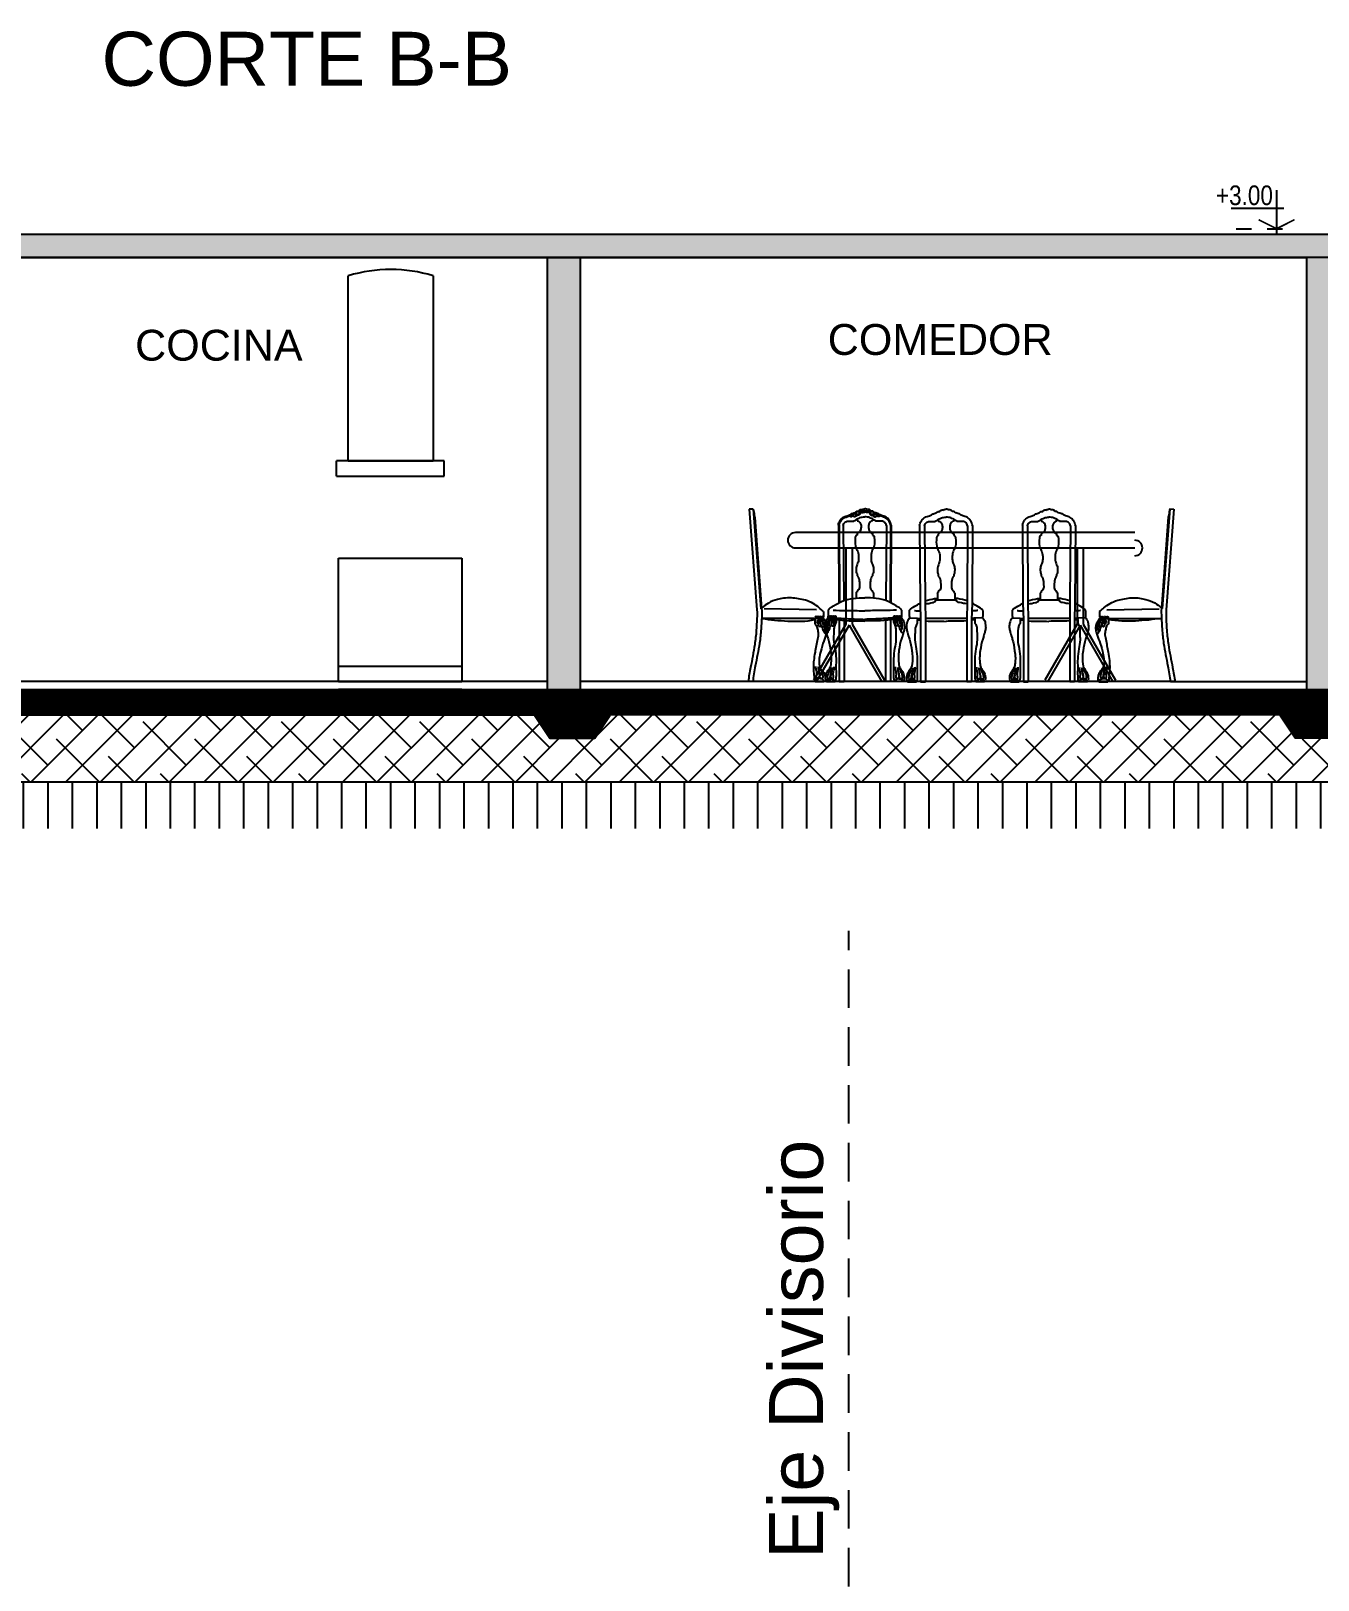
# Model space of a CAD drawing. Header units: millimetres. Extents: x 2439 to 2849, y 1282 to 1398.
# Drawn here: x 2516.13 to 2524.48, y 1334.56 to 1344.61 of the extents above; entities that cross this region are included whole.
import ezdxf

# ---------------------------------------------------------------- set-up
doc = ezdxf.new("R2010")
doc.units = ezdxf.units.MM
for name, pattern in [('01-02-Arquitectura-duplex-valle-cr$0$HIDDEN2', [4.7625, 3.175, -1.5875]), ('DASHED2', [0.375, 0.25, -0.125]), ('RAYITAS', [0.375, 0.25, -0.125])]:
    doc.linetypes.add(name, pattern=pattern)
for name, color, linetype in [('01-02-Arquitectura-duplex-valle-cr$0$10-M-A-100', 3, 'Continuous'), ('01-02-Arquitectura-duplex-valle-cr$0$10-NIVELES EN CORTE', 7, 'Continuous'), ('ejes', 8, 'DASHED2'), ('texto', 7, 'Continuous')]:
    doc.layers.add(name, color=color, linetype=linetype)
doc.styles.add('01-02-Arquitectura-duplex-valle-cr$0$NARROW', font='ARIALN.TTF')
doc.styles.get("Standard").update_dxf_attribs({"font": 'arial.ttf'})

# ---------------------------------------------------------------- blocks, each defined once
blk = doc.blocks.new('chipen-tras')
for p, q in [((-0.306, 1.014), (-0.303, 0.51)), ((-0.274, 1.012), (-0.271, 0.525)), ((-0.185, 1.052), (-0.185, 1.042)), ((-0.085, 1.052), (-0.085, 1.042)), ((0.005, 1.012), (0.002, 0.525)), ((0.037, 1.014), (0.034, 0.51)), ((-0.185, 0.959), (-0.185, 0.949)), ((-0.085, 0.959), (-0.085, 0.949)), ((-0.185, 0.697), (-0.185, 0.685)), ((-0.085, 0.697), (-0.085, 0.685)), ((-0.303, 0.51), (-0.3, 0.401)), ((-0.271, 0.525), (-0.269, 0.396)), ((-0.203, 0.532), (-0.066, 0.532)), ((-0.191, 0.571), (-0.191, 0.532)), ((-0.185, 0.588), (-0.185, 0.58)), ((-0.085, 0.588), (-0.085, 0.58)), ((-0.078, 0.571), (-0.078, 0.532)), ((0.002, 0.525), (0, 0.396)), ((0.034, 0.51), (0.031, 0.401)), ((-0.373, 0.463), (-0.373, 0.425)), ((-0.373, 0.425), (-0.371, 0.422)), ((-0.371, 0.422), (-0.371, 0.414)), ((-0.371, 0.414), (-0.323, 0.413)), ((-0.323, 0.413), (-0.321, 0.408)), ((-0.269, 0.413), (0, 0.413)), ((0.054, 0.413), (0.052, 0.408)), ((0.102, 0.414), (0.054, 0.413)), ((0.103, 0.425), (0.102, 0.422)), ((0.102, 0.422), (0.102, 0.414)), ((0.103, 0.463), (0.103, 0.425)), ((-0.3, 0.401), (-0.3, 0)), ((-0.269, 0.396), (-0.269, 0)), ((0, 0.396), (0, 0)), ((0.031, 0.401), (0.031, 0)), ((0.031, 0.401), (0.031, 0.401)), ((-0.384, 0), (-0.327, 0)), ((-0.3, 0), (-0.269, 0)), ((0.031, 0), (0, 0)), ((0.115, 0), (0.058, 0))]:
    blk.add_line(p, q)
for points, end_tangent in [([(-0.306, 1.014), (-0.303, 1.028), (-0.295, 1.043), (-0.284, 1.057), (-0.273, 1.065), (-0.257, 1.072), (-0.243, 1.076), (-0.233, 1.08), (-0.224, 1.086), (-0.217, 1.09), (-0.205, 1.093), (-0.192, 1.1), (-0.186, 1.104), (-0.18, 1.105), (-0.174, 1.104)], (0.999564, -0.029521)), ([(0.037, 1.014), (0.033, 1.028), (0.026, 1.043), (0.015, 1.057), (0.004, 1.065), (-0.012, 1.072), (-0.026, 1.076), (-0.036, 1.08), (-0.045, 1.086), (-0.052, 1.09), (-0.064, 1.093), (-0.078, 1.1), (-0.083, 1.104), (-0.089, 1.105), (-0.096, 1.104)], (-0.999564, -0.029521))]:
    blk.add_spline(points, degree=3, dxfattribs=dict(end_tangent=end_tangent))
for points, start_tangent, end_tangent in [([(-0.174, 1.104), (-0.17, 1.11), (-0.164, 1.114), (-0.156, 1.115), (-0.149, 1.113)], (0.559374, 0.828915), (0.894585, -0.446898)), ([(-0.096, 1.104), (-0.099, 1.11), (-0.105, 1.114), (-0.113, 1.115), (-0.12, 1.113)], (-0.559374, 0.828915), (-0.894585, -0.446898)), ([(-0.271, 0.506), (-0.222, 0.514), (-0.209, 0.518), (-0.203, 0.524), (-0.203, 0.532)], (0.999646, 0.026593), (-0.266147, 0.963932)), ([(0.002, 0.506), (-0.047, 0.514), (-0.06, 0.518), (-0.066, 0.524), (-0.066, 0.532)], (-0.999646, 0.026593), (0.266147, 0.963932)), ([(-0.371, 0.414), (-0.379, 0.405), (-0.387, 0.389), (-0.391, 0.369), (-0.391, 0.346), (-0.385, 0.32), (-0.38, 0.301), (-0.372, 0.277), (-0.357, 0.202), (-0.352, 0.155), (-0.354, 0.122), (-0.36, 0.093), (-0.379, 0.065), (-0.387, 0.049), (-0.391, 0.029), (-0.389, 0.012), (-0.384, 0)], (-0.777726, -0.628603), (0.287438, -0.957799)), ([(-0.321, 0.408), (-0.321, 0.395), (-0.322, 0.381), (-0.327, 0.371), (-0.334, 0.348), (-0.336, 0.318), (-0.337, 0.272), (-0.328, 0.214), (-0.321, 0.149), (-0.322, 0.095), (-0.321, 0.037), (-0.323, 0.015), (-0.327, 0)], (0.470156, -0.882583), (-0.284598, -0.958647)), ([(0.052, 0.408), (0.052, 0.395), (0.053, 0.381), (0.058, 0.371), (0.065, 0.348), (0.066, 0.318), (0.067, 0.272), (0.059, 0.214), (0.052, 0.149), (0.052, 0.095), (0.052, 0.037), (0.054, 0.015), (0.058, 0)], (-0.470156, -0.882583), (0.284598, -0.958647)), ([(0.102, 0.414), (0.11, 0.405), (0.118, 0.389), (0.121, 0.369), (0.122, 0.346), (0.116, 0.32), (0.111, 0.301), (0.103, 0.277), (0.087, 0.202), (0.083, 0.155), (0.085, 0.122), (0.091, 0.093), (0.11, 0.065), (0.117, 0.049), (0.121, 0.029), (0.12, 0.012), (0.115, 0)], (0.777726, -0.628603), (-0.287438, -0.957799)), ([(-0.384, 0), (-0.378, 0.01), (-0.369, 0.015), (-0.357, 0.016), (-0.345, 0.016), (-0.335, 0.011), (-0.327, 0)], (0.464329, 0.885663), (0.592867, -0.8053)), ([(-0.359, 0.086), (-0.37, 0.059), (-0.376, 0.04), (-0.378, 0.026), (-0.376, 0.021), (-0.373, 0.018), (-0.363, 0.02), (-0.359, 0.028), (-0.357, 0.042), (-0.353, 0.062), (-0.349, 0.091)], (-0.195262, -0.980751), (0.15217, 0.988354)), ([(-0.349, 0.091), (-0.354, 0.049), (-0.355, 0.025), (-0.349, 0.02), (-0.339, 0.022), (-0.337, 0.032), (-0.339, 0.044), (-0.337, 0.065), (-0.334, 0.095)], (0.215774, -0.976443), (-0.096397, 0.995343)), ([(0.115, 0), (0.109, 0.01), (0.099, 0.015), (0.088, 0.016), (0.075, 0.016), (0.066, 0.011), (0.058, 0)], (-0.464329, 0.885663), (-0.592867, -0.8053)), ([(0.08, 0.091), (0.085, 0.049), (0.086, 0.025), (0.08, 0.02), (0.07, 0.022), (0.068, 0.032), (0.07, 0.044), (0.068, 0.065), (0.065, 0.095)], (-0.215774, -0.976443), (0.096397, 0.995343)), ([(0.09, 0.086), (0.101, 0.059), (0.107, 0.04), (0.108, 0.026), (0.107, 0.021), (0.104, 0.018), (0.094, 0.02), (0.09, 0.028), (0.088, 0.042), (0.084, 0.062), (0.08, 0.091)], (0.195262, -0.980751), (-0.15217, 0.988354))]:
    blk.add_spline(points, degree=3, dxfattribs=dict(start_tangent=start_tangent, end_tangent=end_tangent))
for points, knots in [([(-0.149, 1.113), (-0.149, 1.116), (-0.143, 1.119), (-0.138, 1.12), (-0.135, 1.12)], [0, 0, 0, 0, 0.01306654, 0.02973647, 0.02973647, 0.02973647, 0.02973647]), ([(-0.12, 1.113), (-0.12, 1.116), (-0.126, 1.119), (-0.132, 1.12), (-0.135, 1.12)], [0, 0, 0, 0, 0.01306654, 0.02973647, 0.02973647, 0.02973647, 0.02973647]), ([(-0.274, 1.012), (-0.274, 1.016), (-0.271, 1.024), (-0.263, 1.032), (-0.254, 1.038), (-0.239, 1.04), (-0.224, 1.041), (-0.211, 1.038), (-0.202, 1.042), (-0.194, 1.048), (-0.18, 1.056), (-0.166, 1.063), (-0.15, 1.066), (-0.14, 1.067), (-0.135, 1.067)], [0, 0, 0, 0, 0.0237817, 0.0417324, 0.0622656, 0.0817254, 0.1220994, 0.1460465, 0.1512557, 0.1711988, 0.2040475, 0.2355833, 0.2594804, 0.2899665, 0.2899665, 0.2899665, 0.2899665]), ([(-0.185, 1.042), (-0.179, 1.041), (-0.168, 1.035), (-0.158, 1.016), (-0.158, 0.995), (-0.164, 0.975), (-0.175, 0.965), (-0.183, 0.961), (-0.185, 0.959)], [0, 0, 0, 0, 0.0322048, 0.0658763, 0.109971, 0.1451089, 0.1767051, 0.1895087, 0.1895087, 0.1895087, 0.1895087]), ([(0.005, 1.012), (0.004, 1.016), (0.001, 1.024), (-0.006, 1.032), (-0.015, 1.038), (-0.03, 1.04), (-0.045, 1.041), (-0.059, 1.038), (-0.067, 1.042), (-0.076, 1.048), (-0.089, 1.056), (-0.103, 1.063), (-0.119, 1.066), (-0.129, 1.067), (-0.135, 1.067)], [0, 0, 0, 0, 0.0237817, 0.0417324, 0.0622656, 0.0817254, 0.1220994, 0.1460465, 0.1512557, 0.1711988, 0.2040475, 0.2355833, 0.2594804, 0.2899665, 0.2899665, 0.2899665, 0.2899665]), ([(-0.085, 1.042), (-0.09, 1.041), (-0.102, 1.035), (-0.111, 1.016), (-0.112, 0.995), (-0.105, 0.975), (-0.094, 0.965), (-0.087, 0.961), (-0.085, 0.959)], [0, 0, 0, 0, 0.0322048, 0.0658763, 0.109971, 0.1451089, 0.1767051, 0.1895087, 0.1895087, 0.1895087, 0.1895087]), ([(-0.185, 0.949), (-0.186, 0.949), (-0.19, 0.946), (-0.196, 0.941), (-0.198, 0.917), (-0.199, 0.895), (-0.192, 0.865), (-0.177, 0.842), (-0.174, 0.806), (-0.176, 0.773), (-0.192, 0.746), (-0.19, 0.721), (-0.19, 0.704), (-0.186, 0.699), (-0.185, 0.697)], [0.0130258, 0.0130258, 0.0130258, 0.0130258, 0.0234043, 0.0380015, 0.0531709, 0.1495292, 0.1586495, 0.220215, 0.2946309, 0.349062, 0.4035237, 0.4567898, 0.4817144, 0.492473, 0.492473, 0.492473, 0.492473]), ([(-0.085, 0.949), (-0.083, 0.949), (-0.079, 0.946), (-0.074, 0.941), (-0.072, 0.917), (-0.07, 0.895), (-0.078, 0.865), (-0.093, 0.842), (-0.095, 0.806), (-0.093, 0.773), (-0.077, 0.746), (-0.079, 0.721), (-0.079, 0.704), (-0.083, 0.699), (-0.085, 0.697)], [0.0130258, 0.0130258, 0.0130258, 0.0130258, 0.0234043, 0.0380015, 0.0531709, 0.1495292, 0.1586495, 0.220215, 0.2946309, 0.349062, 0.4035237, 0.4567898, 0.4817144, 0.492473, 0.492473, 0.492473, 0.492473]), ([(-0.185, 0.685), (-0.18, 0.681), (-0.173, 0.67), (-0.17, 0.648), (-0.168, 0.623), (-0.169, 0.602), (-0.178, 0.592), (-0.182, 0.59), (-0.185, 0.588)], [0.008067, 0.008067, 0.008067, 0.008067, 0.0384543, 0.0757946, 0.1305416, 0.1751474, 0.1855448, 0.2002226, 0.2002226, 0.2002226, 0.2002226]), ([(-0.085, 0.685), (-0.089, 0.681), (-0.096, 0.67), (-0.099, 0.648), (-0.101, 0.623), (-0.1, 0.602), (-0.091, 0.592), (-0.087, 0.59), (-0.085, 0.588)], [0.008067, 0.008067, 0.008067, 0.008067, 0.0384543, 0.0757946, 0.1305416, 0.1751474, 0.1855448, 0.2002226, 0.2002226, 0.2002226, 0.2002226]), ([(-0.373, 0.463), (-0.365, 0.476), (-0.338, 0.489), (-0.314, 0.503), (-0.303, 0.51)], [0, 0, 0, 0, 0.0810431, 0.1514933, 0.1514933, 0.1514933, 0.1514933]), ([(-0.271, 0.525), (-0.251, 0.532), (-0.224, 0.538), (-0.197, 0.541), (-0.191, 0.541)], [0.216904, 0.216904, 0.216904, 0.216904, 0.332734, 0.3649828, 0.3649828, 0.3649828, 0.3649828]), ([(-0.185, 0.58), (-0.187, 0.579), (-0.189, 0.578), (-0.192, 0.574), (-0.191, 0.572), (-0.191, 0.571)], [0.00969496, 0.00969496, 0.00969496, 0.00969496, 0.02103177, 0.02576916, 0.03164352, 0.03164352, 0.03164352, 0.03164352]), ([(-0.085, 0.58), (-0.083, 0.579), (-0.08, 0.578), (-0.078, 0.574), (-0.078, 0.572), (-0.078, 0.571)], [0.00969496, 0.00969496, 0.00969496, 0.00969496, 0.02103177, 0.02576916, 0.03164352, 0.03164352, 0.03164352, 0.03164352]), ([(0.002, 0.525), (-0.018, 0.532), (-0.045, 0.538), (-0.072, 0.541), (-0.078, 0.541)], [0.216904, 0.216904, 0.216904, 0.216904, 0.332734, 0.3649828, 0.3649828, 0.3649828, 0.3649828]), ([(0.103, 0.463), (0.096, 0.476), (0.069, 0.489), (0.045, 0.503), (0.034, 0.51)], [0, 0, 0, 0, 0.0810431, 0.1514933, 0.1514933, 0.1514933, 0.1514933]), ([(-0.269, 0.396), (-0.244, 0.393), (-0.199, 0.394), (-0.154, 0.393), (-0.135, 0.392)], [0.096959, 0.096959, 0.096959, 0.096959, 0.2367505, 0.3416426, 0.3416426, 0.3416426, 0.3416426]), ([(0, 0.396), (-0.025, 0.393), (-0.071, 0.394), (-0.115, 0.393), (-0.135, 0.392)], [0.096959, 0.096959, 0.096959, 0.096959, 0.2367505, 0.3416426, 0.3416426, 0.3416426, 0.3416426])]:
    blk.add_open_spline(points, degree=3, knots=knots)
for points in [[(-0.34, 0.463), (-0.34, 0.461), (-0.323, 0.461), (-0.302, 0.461)], [(-0.323, 0.413), (-0.316, 0.412), (-0.308, 0.411), (-0.301, 0.411)], [(-0.32, 0.403), (-0.312, 0.402), (-0.305, 0.401), (-0.3, 0.401)], [(0.054, 0.413), (0.047, 0.412), (0.039, 0.411), (0.031, 0.411)], [(0.051, 0.403), (0.043, 0.402), (0.036, 0.401), (0.031, 0.401)], [(0.071, 0.463), (0.071, 0.461), (0.054, 0.461), (0.033, 0.461)]]:
    blk.add_open_spline(points, degree=3)
blk = doc.blocks.new('chipen-v')
for p, q in [((-0.168, 1.107), (-0.165, 1.098)), ((-0.163, 1.109), (-0.16, 1.099)), ((-0.156, 1.111), (-0.154, 1.1)), ((-0.149, 1.111), (-0.149, 1.1)), ((-0.143, 1.111), (-0.143, 1.1)), ((-0.137, 1.111), (-0.137, 1.111)), ((-0.137, 1.111), (-0.137, 1.1)), ((-0.132, 1.111), (-0.132, 1.1)), ((-0.132, 1.111), (-0.132, 1.111)), ((-0.126, 1.111), (-0.126, 1.1)), ((-0.12, 1.111), (-0.121, 1.1)), ((-0.113, 1.111), (-0.115, 1.1)), ((-0.106, 1.109), (-0.11, 1.099)), ((-0.101, 1.107), (-0.105, 1.098)), ((-0.306, 1.014), (-0.303, 0.51)), ((-0.303, 1.014), (-0.301, 0.511)), ((-0.301, 1.013), (-0.298, 0.513)), ((-0.274, 1.012), (-0.271, 0.525)), ((-0.185, 1.052), (-0.185, 1.042)), ((-0.085, 1.052), (-0.085, 1.042)), ((0.005, 1.012), (0.002, 0.525)), ((0.031, 1.013), (0.029, 0.513)), ((0.034, 1.014), (0.031, 0.511)), ((0.037, 1.014), (0.034, 0.51)), ((-0.185, 0.959), (-0.185, 0.949)), ((-0.085, 0.959), (-0.085, 0.949)), ((-0.185, 0.697), (-0.185, 0.685)), ((-0.085, 0.697), (-0.085, 0.685)), ((-0.191, 0.571), (-0.191, 0.541)), ((-0.185, 0.588), (-0.185, 0.58)), ((-0.085, 0.588), (-0.085, 0.58)), ((-0.078, 0.571), (-0.078, 0.541)), ((-0.373, 0.463), (-0.373, 0.425)), ((-0.373, 0.425), (-0.371, 0.422)), ((-0.371, 0.422), (-0.371, 0.414)), ((-0.371, 0.414), (-0.323, 0.413)), ((-0.323, 0.413), (-0.321, 0.408)), ((0.054, 0.413), (0.052, 0.408)), ((0.102, 0.414), (0.054, 0.413)), ((0.103, 0.425), (0.102, 0.422)), ((0.102, 0.422), (0.102, 0.414)), ((0.103, 0.463), (0.103, 0.425)), ((-0.3, 0.401), (-0.3, 0)), ((-0.269, 0.396), (-0.269, 0)), ((0, 0.396), (0, 0)), ((0.031, 0.401), (0.031, 0)), ((-0.384, 0), (-0.327, 0)), ((-0.3, 0), (-0.269, 0)), ((0.031, 0), (0, 0)), ((0.115, 0), (0.058, 0))]:
    blk.add_line(p, q)
for centre, radius in [((-0.181, 1.093), 0.0101), ((-0.181, 1.093), 0.0101), ((-0.088, 1.093), 0.0101), ((-0.088, 1.093), 0.0101), ((-0.368, 0.421), 0.00481), ((-0.359, 0.421), 0.00481), ((-0.348, 0.421), 0.00481), ((-0.338, 0.421), 0.00481), ((-0.327, 0.421), 0.00481), ((0.058, 0.421), 0.00481), ((0.069, 0.421), 0.00481), ((0.079, 0.421), 0.00481), ((0.089, 0.421), 0.00481), ((0.099, 0.421), 0.00481)]:
    blk.add_circle(centre, radius)
for points, end_tangent in [([(-0.306, 1.014), (-0.303, 1.028), (-0.295, 1.043), (-0.284, 1.057), (-0.273, 1.065), (-0.257, 1.072), (-0.243, 1.076), (-0.233, 1.08), (-0.224, 1.086), (-0.217, 1.09), (-0.205, 1.093), (-0.192, 1.1), (-0.186, 1.104), (-0.18, 1.105), (-0.174, 1.104)], (0.999564, -0.029521)), ([(0.037, 1.014), (0.033, 1.028), (0.026, 1.043), (0.015, 1.057), (0.004, 1.065), (-0.012, 1.072), (-0.026, 1.076), (-0.036, 1.08), (-0.045, 1.086), (-0.052, 1.09), (-0.064, 1.093), (-0.078, 1.1), (-0.083, 1.104), (-0.089, 1.105), (-0.096, 1.104)], (-0.999564, -0.029521))]:
    blk.add_spline(points, degree=3, dxfattribs=dict(end_tangent=end_tangent))
for points, start_tangent, end_tangent in [([(-0.174, 1.104), (-0.17, 1.11), (-0.164, 1.114), (-0.156, 1.115), (-0.149, 1.113)], (0.559374, 0.828915), (0.894585, -0.446898)), ([(-0.096, 1.104), (-0.099, 1.11), (-0.105, 1.114), (-0.113, 1.115), (-0.12, 1.113)], (-0.559374, 0.828915), (-0.894585, -0.446898)), ([(-0.232, 1.073), (-0.228, 1.07), (-0.223, 1.07), (-0.219, 1.07), (-0.215, 1.073), (-0.214, 1.076)], (0.661288, -0.750132), (0.219177, 0.975685)), ([(-0.214, 1.077), (-0.22, 1.074), (-0.228, 1.074), (-0.23, 1.075)], (-0.514021, -0.857777), (0, 1)), ([(-0.038, 1.073), (-0.042, 1.07), (-0.046, 1.07), (-0.051, 1.07), (-0.054, 1.073), (-0.056, 1.076)], (-0.661288, -0.750132), (-0.219177, 0.975685)), ([(-0.055, 1.077), (-0.049, 1.074), (-0.041, 1.074), (-0.039, 1.075)], (0.514021, -0.857777), (0, 1)), ([(-0.371, 0.414), (-0.379, 0.405), (-0.387, 0.389), (-0.391, 0.369), (-0.391, 0.346), (-0.385, 0.32), (-0.38, 0.301), (-0.372, 0.277), (-0.357, 0.202), (-0.352, 0.155), (-0.354, 0.122), (-0.36, 0.093), (-0.379, 0.065), (-0.387, 0.049), (-0.391, 0.029), (-0.389, 0.012), (-0.384, 0)], (-0.777726, -0.628603), (0.287438, -0.957799)), ([(-0.321, 0.408), (-0.321, 0.395), (-0.322, 0.381), (-0.327, 0.371), (-0.334, 0.348), (-0.336, 0.318), (-0.337, 0.272), (-0.328, 0.214), (-0.321, 0.149), (-0.322, 0.095), (-0.321, 0.037), (-0.323, 0.015), (-0.327, 0)], (0.470156, -0.882583), (-0.284598, -0.958647)), ([(-0.334, 0.413), (-0.334, 0.397), (-0.335, 0.389), (-0.332, 0.386), (-0.329, 0.389), (-0.329, 0.396), (-0.328, 0.403)], (-0.073132, -0.997322), (0.231067, 0.972938)), ([(-0.327, 0.404), (-0.326, 0.395), (-0.322, 0.383)], (-0.232758, -0.972535), (0.505204, -0.863)), ([(0.052, 0.408), (0.052, 0.395), (0.053, 0.381), (0.058, 0.371), (0.065, 0.348), (0.066, 0.318), (0.067, 0.272), (0.059, 0.214), (0.052, 0.149), (0.052, 0.095), (0.052, 0.037), (0.054, 0.015), (0.058, 0)], (-0.470156, -0.882583), (0.284598, -0.958647)), ([(0.058, 0.404), (0.057, 0.395), (0.052, 0.383)], (0.232758, -0.972535), (-0.505204, -0.863)), ([(0.065, 0.413), (0.065, 0.397), (0.065, 0.389), (0.063, 0.386), (0.06, 0.389), (0.059, 0.396), (0.058, 0.403)], (0.073132, -0.997322), (-0.231067, 0.972938)), ([(0.102, 0.414), (0.11, 0.405), (0.118, 0.389), (0.121, 0.369), (0.122, 0.346), (0.116, 0.32), (0.111, 0.301), (0.103, 0.277), (0.087, 0.202), (0.083, 0.155), (0.085, 0.122), (0.091, 0.093), (0.11, 0.065), (0.117, 0.049), (0.121, 0.029), (0.12, 0.012), (0.115, 0)], (0.777726, -0.628603), (-0.287438, -0.957799)), ([(-0.352, 0.367), (-0.346, 0.362), (-0.341, 0.36), (-0.337, 0.363), (-0.333, 0.369), (-0.333, 0.378), (-0.334, 0.383)], (1, 0), (0.076762, 0.997049)), ([(0.082, 0.367), (0.077, 0.362), (0.072, 0.36), (0.068, 0.363), (0.064, 0.369), (0.064, 0.378), (0.064, 0.383)], (-1, 0), (-0.076762, 0.997049)), ([(-0.384, 0), (-0.378, 0.01), (-0.369, 0.015), (-0.357, 0.016), (-0.345, 0.016), (-0.335, 0.011), (-0.327, 0)], (0.464329, 0.885663), (0.592867, -0.8053)), ([(-0.359, 0.086), (-0.37, 0.059), (-0.376, 0.04), (-0.378, 0.026), (-0.376, 0.021), (-0.373, 0.018), (-0.363, 0.02), (-0.359, 0.028), (-0.357, 0.042), (-0.353, 0.062), (-0.349, 0.091)], (-0.195262, -0.980751), (0.15217, 0.988354)), ([(-0.349, 0.091), (-0.354, 0.049), (-0.355, 0.025), (-0.349, 0.02), (-0.339, 0.022), (-0.337, 0.032), (-0.339, 0.044), (-0.337, 0.065), (-0.334, 0.095)], (0.215774, -0.976443), (-0.096397, 0.995343)), ([(0.115, 0), (0.109, 0.01), (0.099, 0.015), (0.088, 0.016), (0.075, 0.016), (0.066, 0.011), (0.058, 0)], (-0.464329, 0.885663), (-0.592867, -0.8053)), ([(0.08, 0.091), (0.085, 0.049), (0.086, 0.025), (0.08, 0.02), (0.07, 0.022), (0.068, 0.032), (0.07, 0.044), (0.068, 0.065), (0.065, 0.095)], (-0.215774, -0.976443), (0.096397, 0.995343)), ([(0.09, 0.086), (0.101, 0.059), (0.107, 0.04), (0.108, 0.026), (0.107, 0.021), (0.104, 0.018), (0.094, 0.02), (0.09, 0.028), (0.088, 0.042), (0.084, 0.062), (0.08, 0.091)], (0.195262, -0.980751), (-0.15217, 0.988354))]:
    blk.add_spline(points, degree=3, dxfattribs=dict(start_tangent=start_tangent, end_tangent=end_tangent))
for points, knots in [([(-0.149, 1.113), (-0.149, 1.116), (-0.143, 1.119), (-0.138, 1.12), (-0.135, 1.12)], [0, 0, 0, 0, 0.01306654, 0.02973647, 0.02973647, 0.02973647, 0.02973647]), ([(-0.12, 1.113), (-0.12, 1.116), (-0.126, 1.119), (-0.132, 1.12), (-0.135, 1.12)], [0, 0, 0, 0, 0.01306654, 0.02973647, 0.02973647, 0.02973647, 0.02973647]), ([(-0.303, 1.014), (-0.3, 1.029), (-0.293, 1.042), (-0.273, 1.064), (-0.259, 1.069), (-0.237, 1.075), (-0.229, 1.079), (-0.218, 1.087), (-0.213, 1.088), (-0.208, 1.09)], [0, 0, 0, 0, 0.0840087, 0.0840087, 0.1680175, 0.1680175, 0.2096793, 0.2096793, 0.2415559, 0.2415559, 0.2415559, 0.2415559]), ([(-0.301, 1.013), (-0.298, 1.025), (-0.294, 1.034), (-0.281, 1.052), (-0.274, 1.059), (-0.254, 1.068), (-0.242, 1.069), (-0.223, 1.079), (-0.219, 1.084), (-0.212, 1.086), (-0.21, 1.086), (-0.209, 1.087)], [0, 0, 0, 0, 0.0637335, 0.0637335, 0.1274671, 0.1274671, 0.1912006, 0.1912006, 0.2306399, 0.2306399, 0.237815, 0.237815, 0.237815, 0.237815]), ([(-0.274, 1.012), (-0.274, 1.016), (-0.271, 1.024), (-0.263, 1.032), (-0.254, 1.038), (-0.239, 1.04), (-0.224, 1.041), (-0.211, 1.038), (-0.202, 1.042), (-0.194, 1.048), (-0.18, 1.056), (-0.166, 1.063), (-0.15, 1.066), (-0.14, 1.067), (-0.135, 1.067)], [0, 0, 0, 0, 0.0237817, 0.0417324, 0.0622656, 0.0817254, 0.1220994, 0.1460465, 0.1512557, 0.1711988, 0.2040475, 0.2355833, 0.2594804, 0.2899665, 0.2899665, 0.2899665, 0.2899665]), ([(-0.168, 1.094), (-0.167, 1.091), (-0.166, 1.086), (-0.171, 1.08), (-0.178, 1.077), (-0.186, 1.076), (-0.189, 1.082), (-0.194, 1.082), (-0.191, 1.077), (-0.19, 1.07), (-0.199, 1.068), (-0.205, 1.068), (-0.211, 1.072), (-0.212, 1.082), (-0.208, 1.089), (-0.205, 1.093)], [0, 0, 0, 0, 0.0145018, 0.0272215, 0.0391691, 0.0556471, 0.0653677, 0.0702059, 0.0758435, 0.0888501, 0.1014275, 0.1144451, 0.1237479, 0.1376918, 0.1655199, 0.1655199, 0.1655199, 0.1655199]), ([(-0.207, 1.081), (-0.208, 1.083), (-0.206, 1.088), (-0.203, 1.092), (-0.202, 1.094)], [0, 0, 0, 0, 0.00989467, 0.02634269, 0.02634269, 0.02634269, 0.02634269]), ([(-0.205, 1.079), (-0.205, 1.081), (-0.205, 1.085), (-0.202, 1.09), (-0.2, 1.094), (-0.2, 1.095)], [0, 0, 0, 0, 0.00819948, 0.02056492, 0.03123193, 0.03123193, 0.03123193, 0.03123193]), ([(-0.202, 1.084), (-0.202, 1.086), (-0.2, 1.089), (-0.2, 1.092), (-0.199, 1.094), (-0.199, 1.096)], [0, 0, 0, 0, 0.01112972, 0.01866742, 0.02213654, 0.02213654, 0.02213654, 0.02213654]), ([(-0.185, 1.042), (-0.179, 1.041), (-0.168, 1.035), (-0.158, 1.016), (-0.158, 0.995), (-0.164, 0.975), (-0.175, 0.965), (-0.183, 0.961), (-0.185, 0.959)], [0, 0, 0, 0, 0.0322048, 0.0658763, 0.109971, 0.1451089, 0.1767051, 0.1895087, 0.1895087, 0.1895087, 0.1895087]), ([(-0.168, 1.094), (-0.164, 1.095), (-0.153, 1.096), (-0.142, 1.097), (-0.135, 1.097)], [0, 0, 0, 0, 0.02283622, 0.06166195, 0.06166195, 0.06166195, 0.06166195]), ([(-0.101, 1.094), (-0.105, 1.095), (-0.116, 1.096), (-0.128, 1.097), (-0.135, 1.097)], [0, 0, 0, 0, 0.02283622, 0.06166195, 0.06166195, 0.06166195, 0.06166195]), ([(0.005, 1.012), (0.004, 1.016), (0.001, 1.024), (-0.006, 1.032), (-0.015, 1.038), (-0.03, 1.04), (-0.045, 1.041), (-0.059, 1.038), (-0.067, 1.042), (-0.076, 1.048), (-0.089, 1.056), (-0.103, 1.063), (-0.119, 1.066), (-0.129, 1.067), (-0.135, 1.067)], [0, 0, 0, 0, 0.0237817, 0.0417324, 0.0622656, 0.0817254, 0.1220994, 0.1460465, 0.1512557, 0.1711988, 0.2040475, 0.2355833, 0.2594804, 0.2899665, 0.2899665, 0.2899665, 0.2899665]), ([(-0.085, 1.042), (-0.09, 1.041), (-0.102, 1.035), (-0.111, 1.016), (-0.112, 0.995), (-0.105, 0.975), (-0.094, 0.965), (-0.087, 0.961), (-0.085, 0.959)], [0, 0, 0, 0, 0.0322048, 0.0658763, 0.109971, 0.1451089, 0.1767051, 0.1895087, 0.1895087, 0.1895087, 0.1895087]), ([(-0.101, 1.094), (-0.102, 1.091), (-0.103, 1.086), (-0.098, 1.08), (-0.091, 1.077), (-0.083, 1.076), (-0.08, 1.082), (-0.075, 1.082), (-0.078, 1.077), (-0.079, 1.07), (-0.07, 1.068), (-0.064, 1.068), (-0.058, 1.072), (-0.057, 1.082), (-0.061, 1.089), (-0.064, 1.093)], [0, 0, 0, 0, 0.0145018, 0.0272215, 0.0391691, 0.0556471, 0.0653677, 0.0702059, 0.0758435, 0.0888501, 0.1014275, 0.1144451, 0.1237479, 0.1376918, 0.1655199, 0.1655199, 0.1655199, 0.1655199]), ([(-0.068, 1.084), (-0.068, 1.086), (-0.069, 1.089), (-0.07, 1.092), (-0.07, 1.094), (-0.071, 1.096)], [0, 0, 0, 0, 0.01112972, 0.01866742, 0.02213654, 0.02213654, 0.02213654, 0.02213654]), ([(-0.064, 1.079), (-0.064, 1.081), (-0.064, 1.085), (-0.067, 1.09), (-0.069, 1.094), (-0.07, 1.095)], [0, 0, 0, 0, 0.00819948, 0.02056492, 0.03123193, 0.03123193, 0.03123193, 0.03123193]), ([(-0.062, 1.081), (-0.062, 1.083), (-0.063, 1.088), (-0.066, 1.092), (-0.067, 1.094)], [0, 0, 0, 0, 0.00989467, 0.02634269, 0.02634269, 0.02634269, 0.02634269]), ([(0.034, 1.014), (0.031, 1.029), (0.024, 1.042), (0.004, 1.064), (-0.01, 1.069), (-0.032, 1.075), (-0.04, 1.079), (-0.051, 1.087), (-0.056, 1.088), (-0.062, 1.09)], [0, 0, 0, 0, 0.0840087, 0.0840087, 0.1680175, 0.1680175, 0.2096793, 0.2096793, 0.2415559, 0.2415559, 0.2415559, 0.2415559]), ([(0.031, 1.013), (0.029, 1.025), (0.025, 1.034), (0.012, 1.052), (0.004, 1.059), (-0.015, 1.068), (-0.027, 1.069), (-0.046, 1.079), (-0.05, 1.084), (-0.058, 1.086), (-0.059, 1.086), (-0.06, 1.087)], [0, 0, 0, 0, 0.0637335, 0.0637335, 0.1274671, 0.1274671, 0.1912006, 0.1912006, 0.2306399, 0.2306399, 0.237815, 0.237815, 0.237815, 0.237815]), ([(-0.185, 0.949), (-0.186, 0.949), (-0.19, 0.946), (-0.196, 0.941), (-0.198, 0.917), (-0.199, 0.895), (-0.192, 0.865), (-0.177, 0.842), (-0.174, 0.806), (-0.176, 0.773), (-0.192, 0.746), (-0.19, 0.721), (-0.19, 0.704), (-0.186, 0.699), (-0.185, 0.697)], [0.0130258, 0.0130258, 0.0130258, 0.0130258, 0.0234043, 0.0380015, 0.0531709, 0.1495292, 0.1586495, 0.220215, 0.2946309, 0.349062, 0.4035237, 0.4567898, 0.4817144, 0.492473, 0.492473, 0.492473, 0.492473]), ([(-0.085, 0.949), (-0.083, 0.949), (-0.079, 0.946), (-0.074, 0.941), (-0.072, 0.917), (-0.07, 0.895), (-0.078, 0.865), (-0.093, 0.842), (-0.095, 0.806), (-0.093, 0.773), (-0.077, 0.746), (-0.079, 0.721), (-0.079, 0.704), (-0.083, 0.699), (-0.085, 0.697)], [0.0130258, 0.0130258, 0.0130258, 0.0130258, 0.0234043, 0.0380015, 0.0531709, 0.1495292, 0.1586495, 0.220215, 0.2946309, 0.349062, 0.4035237, 0.4567898, 0.4817144, 0.492473, 0.492473, 0.492473, 0.492473]), ([(-0.185, 0.685), (-0.18, 0.681), (-0.173, 0.67), (-0.17, 0.648), (-0.168, 0.623), (-0.169, 0.602), (-0.178, 0.592), (-0.182, 0.59), (-0.185, 0.588)], [0.008067, 0.008067, 0.008067, 0.008067, 0.0384543, 0.0757946, 0.1305416, 0.1751474, 0.1855448, 0.2002226, 0.2002226, 0.2002226, 0.2002226]), ([(-0.085, 0.685), (-0.089, 0.681), (-0.096, 0.67), (-0.099, 0.648), (-0.101, 0.623), (-0.1, 0.602), (-0.091, 0.592), (-0.087, 0.59), (-0.085, 0.588)], [0.008067, 0.008067, 0.008067, 0.008067, 0.0384543, 0.0757946, 0.1305416, 0.1751474, 0.1855448, 0.2002226, 0.2002226, 0.2002226, 0.2002226]), ([(-0.373, 0.463), (-0.365, 0.476), (-0.33, 0.493), (-0.28, 0.526), (-0.209, 0.541), (-0.159, 0.543), (-0.135, 0.543)], [0, 0, 0, 0, 0.0810431, 0.1964485, 0.332734, 0.4676992, 0.4676992, 0.4676992, 0.4676992]), ([(-0.185, 0.58), (-0.187, 0.579), (-0.189, 0.578), (-0.192, 0.574), (-0.191, 0.572), (-0.191, 0.571)], [0.00969496, 0.00969496, 0.00969496, 0.00969496, 0.02103177, 0.02576916, 0.03164352, 0.03164352, 0.03164352, 0.03164352]), ([(0.103, 0.463), (0.096, 0.476), (0.061, 0.493), (0.011, 0.526), (-0.06, 0.541), (-0.11, 0.543), (-0.135, 0.543)], [0, 0, 0, 0, 0.0810431, 0.1964485, 0.332734, 0.4676992, 0.4676992, 0.4676992, 0.4676992]), ([(-0.085, 0.58), (-0.083, 0.579), (-0.08, 0.578), (-0.078, 0.574), (-0.078, 0.572), (-0.078, 0.571)], [0.00969496, 0.00969496, 0.00969496, 0.00969496, 0.02103177, 0.02576916, 0.03164352, 0.03164352, 0.03164352, 0.03164352]), ([(-0.371, 0.329), (-0.372, 0.331), (-0.374, 0.336), (-0.377, 0.345), (-0.377, 0.358), (-0.377, 0.372), (-0.376, 0.389), (-0.371, 0.403), (-0.367, 0.411), (-0.366, 0.414)], [0, 0, 0, 0, 0.0125965, 0.0325199, 0.0507455, 0.0799623, 0.1099138, 0.1418185, 0.159534, 0.159534, 0.159534, 0.159534]), ([(-0.371, 0.329), (-0.367, 0.329), (-0.363, 0.337), (-0.36, 0.348), (-0.366, 0.36), (-0.364, 0.378), (-0.363, 0.396), (-0.359, 0.408), (-0.358, 0.412), (-0.357, 0.414)], [0, 0, 0, 0, 0.0227368, 0.0385235, 0.0596531, 0.0927293, 0.136627, 0.1538948, 0.1619224, 0.1619224, 0.1619224, 0.1619224]), ([(-0.362, 0.351), (-0.361, 0.352), (-0.357, 0.355), (-0.353, 0.361), (-0.349, 0.369), (-0.349, 0.381), (-0.349, 0.395), (-0.347, 0.406), (-0.347, 0.412), (-0.347, 0.413)], [0.0075452, 0.0075452, 0.0075452, 0.0075452, 0.0164542, 0.0335834, 0.0474109, 0.0651893, 0.0971816, 0.1209882, 0.127924, 0.127924, 0.127924, 0.127924]), ([(-0.34, 0.463), (-0.34, 0.461), (-0.273, 0.462), (-0.194, 0.459), (-0.147, 0.459), (-0.135, 0.459)], [0, 0, 0, 0, 0.179021, 0.3647125, 0.4329921, 0.4329921, 0.4329921, 0.4329921]), ([(-0.34, 0.378), (-0.34, 0.386), (-0.337, 0.395), (-0.337, 0.404), (-0.335, 0.411), (-0.335, 0.413)], [0, 0, 0, 0, 0.02314091, 0.04372404, 0.05827457, 0.05827457, 0.05827457, 0.05827457]), ([(-0.323, 0.413), (-0.307, 0.411), (-0.261, 0.408), (-0.198, 0.405), (-0.151, 0.403), (-0.135, 0.403)], [0, 0, 0, 0, 0.0886301, 0.2555721, 0.3438581, 0.3438581, 0.3438581, 0.3438581]), ([(-0.32, 0.403), (-0.297, 0.401), (-0.26, 0.393), (-0.202, 0.394), (-0.154, 0.393), (-0.135, 0.392)], [0.0310954, 0.0310954, 0.0310954, 0.0310954, 0.0764708, 0.2367505, 0.3416426, 0.3416426, 0.3416426, 0.3416426]), ([(0.071, 0.463), (0.071, 0.461), (0.004, 0.462), (-0.076, 0.459), (-0.122, 0.459), (-0.135, 0.459)], [0, 0, 0, 0, 0.179021, 0.3647125, 0.4329921, 0.4329921, 0.4329921, 0.4329921]), ([(0.054, 0.413), (0.038, 0.411), (-0.009, 0.408), (-0.072, 0.405), (-0.118, 0.403), (-0.135, 0.403)], [0, 0, 0, 0, 0.0886301, 0.2555721, 0.3438581, 0.3438581, 0.3438581, 0.3438581]), ([(0.051, 0.403), (0.028, 0.401), (-0.009, 0.393), (-0.067, 0.394), (-0.115, 0.393), (-0.135, 0.392)], [0.0310954, 0.0310954, 0.0310954, 0.0310954, 0.0764708, 0.2367505, 0.3416426, 0.3416426, 0.3416426, 0.3416426]), ([(0.071, 0.378), (0.071, 0.386), (0.068, 0.395), (0.067, 0.404), (0.066, 0.411), (0.066, 0.413)], [0, 0, 0, 0, 0.02314091, 0.04372404, 0.05827457, 0.05827457, 0.05827457, 0.05827457]), ([(0.093, 0.351), (0.091, 0.352), (0.088, 0.355), (0.084, 0.361), (0.08, 0.369), (0.079, 0.381), (0.08, 0.395), (0.078, 0.406), (0.078, 0.412), (0.078, 0.413)], [0.0075452, 0.0075452, 0.0075452, 0.0075452, 0.0164542, 0.0335834, 0.0474109, 0.0651893, 0.0971816, 0.1209882, 0.127924, 0.127924, 0.127924, 0.127924]), ([(0.102, 0.329), (0.098, 0.329), (0.094, 0.337), (0.091, 0.348), (0.097, 0.36), (0.095, 0.378), (0.094, 0.396), (0.09, 0.408), (0.088, 0.412), (0.088, 0.414)], [0, 0, 0, 0, 0.0227368, 0.0385235, 0.0596531, 0.0927293, 0.136627, 0.1538948, 0.1619224, 0.1619224, 0.1619224, 0.1619224]), ([(0.102, 0.329), (0.103, 0.331), (0.105, 0.336), (0.108, 0.345), (0.108, 0.358), (0.108, 0.372), (0.107, 0.389), (0.102, 0.403), (0.098, 0.411), (0.096, 0.414)], [0, 0, 0, 0, 0.0125965, 0.0325199, 0.0507455, 0.0799623, 0.1099138, 0.1418185, 0.159534, 0.159534, 0.159534, 0.159534]), ([(-0.383, 0.313), (-0.381, 0.313), (-0.377, 0.315), (-0.372, 0.32), (-0.372, 0.326), (-0.371, 0.329)], [0.01508613, 0.01508613, 0.01508613, 0.01508613, 0.02555831, 0.03843307, 0.05421918, 0.05421918, 0.05421918, 0.05421918]), ([(-0.334, 0.383), (-0.332, 0.382), (-0.327, 0.383), (-0.323, 0.383), (-0.322, 0.383)], [0, 0, 0, 0, 0.01379369, 0.02181315, 0.02181315, 0.02181315, 0.02181315]), ([(0.064, 0.383), (0.062, 0.382), (0.058, 0.383), (0.054, 0.383), (0.052, 0.383)], [0, 0, 0, 0, 0.01379369, 0.02181315, 0.02181315, 0.02181315, 0.02181315]), ([(0.114, 0.313), (0.112, 0.313), (0.108, 0.315), (0.102, 0.32), (0.102, 0.326), (0.102, 0.329)], [0.01508613, 0.01508613, 0.01508613, 0.01508613, 0.02555831, 0.03843307, 0.05421918, 0.05421918, 0.05421918, 0.05421918])]:
    blk.add_open_spline(points, degree=3, knots=knots)
blk = doc.blocks.new('chipen-lat')
for p, q in [((-0.034, 1.119), (-0.083, 0.473)), ((-0.008, 1.117), (-0.057, 0.465)), ((-0.034, 1.119), (-0.008, 1.117)), ((-0.044, 1.065), (-0.088, 0.474)), ((-0.04, 1.082), (-0.086, 0.473)), ((-0.489, 0.454), (-0.489, 0.417)), ((-0.489, 0.417), (-0.48, 0.41)), ((-0.482, 0.41), (-0.434, 0.409)), ((-0.443, 0.465), (-0.104, 0.472)), ((-0.434, 0.409), (-0.09, 0.409)), ((-0.434, 0.409), (-0.432, 0.404)), ((-0.432, 0.405), (-0.432, 0.383)), ((-0.03, 0), (0, 0)), ((-0.491, -0.002), (-0.436, -0.001))]:
    blk.add_line(p, q)
for centre in [(-0.479, 0.417), (-0.469, 0.417), (-0.458, 0.417), (-0.448, 0.417), (-0.438, 0.417)]:
    blk.add_circle(centre, 0.00481)
for points, knots in [([(-0.034, 1.119), (-0.037, 1.107), (-0.038, 1.088), (-0.042, 1.071), (-0.044, 1.065)], [0, 0, 0, 0, 0.06999958, 0.09968199, 0.09968199, 0.09968199, 0.09968199]), ([(-0.489, 0.454), (-0.48, 0.462), (-0.446, 0.493), (-0.393, 0.527), (-0.265, 0.549), (-0.187, 0.534), (-0.14, 0.517), (-0.102, 0.49), (-0.088, 0.476)], [0.0367941, 0.0367941, 0.0367941, 0.0367941, 0.1050033, 0.2831692, 0.4059399, 0.5724884, 0.7236392, 0.8311819, 0.8311819, 0.8311819, 0.8311819]), ([(-0.494, 0.326), (-0.495, 0.328), (-0.498, 0.333), (-0.5, 0.342), (-0.5, 0.355), (-0.501, 0.369), (-0.499, 0.385), (-0.495, 0.399), (-0.49, 0.407), (-0.485, 0.413)], [0, 0, 0, 0, 0.0125965, 0.0325199, 0.0507455, 0.0799623, 0.1099138, 0.1418185, 0.159534, 0.159534, 0.159534, 0.159534]), ([(-0.494, 0.326), (-0.49, 0.326), (-0.486, 0.334), (-0.483, 0.345), (-0.49, 0.357), (-0.487, 0.375), (-0.486, 0.392), (-0.482, 0.405), (-0.481, 0.409), (-0.48, 0.41)], [0, 0, 0, 0, 0.0227368, 0.0385235, 0.0596531, 0.0927293, 0.136627, 0.1538948, 0.1619224, 0.1619224, 0.1619224, 0.1619224]), ([(-0.485, 0.348), (-0.484, 0.349), (-0.48, 0.351), (-0.477, 0.358), (-0.473, 0.366), (-0.472, 0.378), (-0.472, 0.392), (-0.47, 0.402), (-0.47, 0.409), (-0.47, 0.41)], [0.0075452, 0.0075452, 0.0075452, 0.0075452, 0.0164542, 0.0335834, 0.0474109, 0.0651893, 0.0971816, 0.1209882, 0.127924, 0.127924, 0.127924, 0.127924]), ([(-0.464, 0.375), (-0.463, 0.383), (-0.461, 0.392), (-0.46, 0.401), (-0.458, 0.407), (-0.458, 0.41)], [0, 0, 0, 0, 0.02314091, 0.04372404, 0.05827457, 0.05827457, 0.05827457, 0.05827457]), ([(-0.09, 0.409), (-0.143, 0.402), (-0.258, 0.389), (-0.375, 0.39), (-0.432, 0.402)], [0, 0, 0, 0, 0.3112352, 0.6287406, 0.6287406, 0.6287406, 0.6287406]), ([(-0.088, 0.474), (-0.09, 0.455), (-0.088, 0.41), (-0.085, 0.336), (-0.073, 0.229), (-0.049, 0.117), (-0.035, 0.034), (-0.03, 0)], [0, 0, 0, 0, 0.0998965, 0.243962, 0.4090414, 0.6832909, 0.8694784, 0.8694784, 0.8694784, 0.8694784]), ([(-0.057, 0.465), (-0.059, 0.447), (-0.057, 0.402), (-0.054, 0.327), (-0.042, 0.22), (-0.019, 0.111), (-0.005, 0.031), (0, 0)], [0, 0, 0, 0, 0.0998965, 0.243962, 0.4090414, 0.6832909, 0.8535383, 0.8535383, 0.8535383, 0.8535383]), ([(-0.506, 0.31), (-0.504, 0.31), (-0.5, 0.312), (-0.495, 0.317), (-0.495, 0.323), (-0.494, 0.326)], [0.01508613, 0.01508613, 0.01508613, 0.01508613, 0.02555831, 0.03843307, 0.05421918, 0.05421918, 0.05421918, 0.05421918]), ([(-0.457, 0.38), (-0.455, 0.378), (-0.45, 0.38), (-0.446, 0.38), (-0.445, 0.38)], [0, 0, 0, 0, 0.01379369, 0.02181315, 0.02181315, 0.02181315, 0.02181315])]:
    blk.add_open_spline(points, degree=3, knots=knots)
for points, start_tangent, end_tangent in [([(-0.485, 0.413), (-0.5, 0.394), (-0.512, 0.37), (-0.515, 0.345), (-0.509, 0.315), (-0.491, 0.263), (-0.471, 0.197), (-0.462, 0.15), (-0.461, 0.114), (-0.476, 0.077), (-0.488, 0.063), (-0.497, 0.045), (-0.501, 0.022), (-0.497, 0.002), (-0.491, -0.002)], (-0.729646, -0.683825), (0.537961, -0.84297)), ([(-0.457, 0.41), (-0.458, 0.394), (-0.458, 0.386), (-0.455, 0.382), (-0.452, 0.386), (-0.452, 0.393), (-0.451, 0.4)], (-0.073132, -0.997322), (0.231067, 0.972938)), ([(-0.475, 0.364), (-0.469, 0.359), (-0.464, 0.357), (-0.46, 0.359), (-0.457, 0.366), (-0.456, 0.374), (-0.457, 0.38)], (1, 0), (0.076762, 0.997049)), ([(-0.432, 0.383), (-0.434, 0.373), (-0.441, 0.365), (-0.45, 0.34), (-0.455, 0.312), (-0.45, 0.276), (-0.434, 0.19), (-0.426, 0.137), (-0.424, 0.101), (-0.426, 0.053), (-0.43, 0.018), (-0.436, -0.001)], (-0.004151, -0.999991), (-0.840441, -0.541903)), ([(-0.45, 0.401), (-0.449, 0.391), (-0.445, 0.38)], (-0.232758, -0.972535), (0.505204, -0.863)), ([(-0.491, 0.003), (-0.485, 0.014), (-0.475, 0.018), (-0.464, 0.02), (-0.451, 0.019), (-0.442, 0.014), (-0.434, 0.003)], (0.464329, 0.885663), (0.592867, -0.8053)), ([(-0.466, 0.09), (-0.477, 0.063), (-0.483, 0.043), (-0.484, 0.03), (-0.483, 0.024), (-0.48, 0.021), (-0.47, 0.023), (-0.466, 0.031), (-0.464, 0.046), (-0.46, 0.065), (-0.456, 0.095)], (-0.195262, -0.980751), (0.15217, 0.988354)), ([(-0.456, 0.095), (-0.461, 0.053), (-0.462, 0.028), (-0.456, 0.023), (-0.446, 0.025), (-0.444, 0.035), (-0.446, 0.047), (-0.444, 0.068), (-0.44, 0.098)], (0.215774, -0.976443), (-0.096397, 0.995343))]:
    blk.add_spline(points, degree=3, dxfattribs=dict(start_tangent=start_tangent, end_tangent=end_tangent))
blk = doc.blocks.new('01-02-Arquitectura-duplex-valle-cr$0$NIVEL-CORTE')
at = {"color": 8}
for p, q in [((0, 0.333), (0, -0.05)), ((-0.064, 0.176), (0.393, 0.176))]:
    blk.add_line(p, q, dxfattribs=at)
at = {"layer": '01-02-Arquitectura-duplex-valle-cr$0$10-M-A-100', "color": 8, "linetype": '01-02-Arquitectura-duplex-valle-cr$0$HIDDEN2', "ltscale": 0.03}
blk.add_line((0.349, 0), (-0.064, 0), dxfattribs=at)
at = {"layer": '01-02-Arquitectura-duplex-valle-cr$0$10-NIVELES EN CORTE', "const_width": 0.015}
for points in [[(0, 0), (-0.155, 0.078)], [(0, 0), (0.155, 0.078)]]:
    blk.add_lwpolyline(points, dxfattribs=at)
at = {"layer": '01-02-Arquitectura-duplex-valle-cr$0$10-NIVELES EN CORTE', "style": '01-02-Arquitectura-duplex-valle-cr$0$NARROW'}
blk.add_attdef('NIVEL', (0.055, 0.204), '', height=0.17, dxfattribs=at)

msp = doc.modelspace()

# ---------------------------------------------------------------- hatches: boundary and pattern name
h = msp.add_hatch(color=3)
h.dxf.hatch_style = 1
h.paths.add_polyline_path([(2510.47022, 1343.28708), (2510.47022, 1343.13708), (2515.71022, 1343.13708), (2530.12319, 1343.13708), (2530.12319, 1343.28708)])
h = msp.add_hatch(color=1)
h.dxf.hatch_style = 1
h.paths.add_polyline_path([(2519.47613, 1340.33708), (2519.69022, 1340.33708), (2519.69022, 1343.13708), (2519.47613, 1343.13708)])
h = msp.add_hatch(color=1)
h.dxf.hatch_style = 1
h.paths.add_polyline_path([(2524.55022, 1343.13708), (2524.40022, 1343.13708), (2524.40022, 1340.33708), (2524.55022, 1340.33708)])
at = {"true_color": 0xffffff}
h = msp.add_hatch(dxfattribs=at)
h.set_pattern_fill('ANSI38', scale=0.05)
h.set_pattern_definition([(45, (8.83706, -9.54857), (-0.1122532015, 0.1122532015), []), (135, (8.83706, -9.54857), (-0.3367596045, 0.1122532015), [0.396875, -0.238125])])
h.paths.add_polyline_path([(2510.47022, 1340.23708), (2509.97022, 1340.23708), (2509.97022, 1339.73708), (2510.47022, 1339.73708), (2512.21022, 1339.73708), (2530.73787, 1339.73708), (2530.73787, 1340.33708), (2530.12319, 1340.33708), (2530.12319, 1340.03708), (2529.82319, 1340.03708), (2529.68645, 1340.17381), (2526.48217, 1340.17381), (2524.71832, 1340.17381), (2524.61935, 1340.02381), (2524.32728, 1340.02381), (2524.22832, 1340.17381), (2519.88609, 1340.17381), (2519.78545, 1340.02126), (2519.49337, 1340.02126), (2519.39273, 1340.17381), (2514.50172, 1340.17381), (2512.64742, 1340.17379), (2510.90742, 1340.17379), (2510.77022, 1340.03708), (2510.47022, 1340.03708)])
h = msp.add_hatch(dxfattribs=at)
h.set_pattern_fill('JIS_WOOD', scale=0.01)
h.set_pattern_definition([(45, (8.8370635, -9.5485714), (-0.004999999992, 0.004999999992), [])])
h.paths.add_polyline_path([(2530.12319, 1340.03708), (2530.12319, 1340.33708), (2512.21022, 1340.33708), (2510.67022, 1340.33708), (2510.47022, 1340.33708), (2510.47022, 1340.03708), (2510.77022, 1340.03708), (2510.90742, 1340.17379), (2512.64742, 1340.17379), (2514.85101, 1340.17379), (2519.39273, 1340.17381), (2519.49337, 1340.02126), (2519.78545, 1340.02126), (2519.88609, 1340.17381), (2524.22832, 1340.17381), (2524.32728, 1340.02381), (2524.61935, 1340.02381), (2524.71832, 1340.17381), (2526.61631, 1340.17381), (2529.68645, 1340.17381), (2529.82319, 1340.03708)])
h = msp.add_hatch()
h.set_pattern_fill('ANSI31', color=256, scale=0.05, angle=45, style=0)
h.set_pattern_definition([(90, (1.6386, -9.54857), (-0.15875, 0), [])])
h.paths.add_polyline_path([(2512.21022, 1339.73708), (2510.47022, 1339.73708), (2509.97022, 1339.73708), (2509.97022, 1339.43708), (2511.61022, 1339.43708), (2530.73787, 1339.43708), (2530.73787, 1339.73708)])

# ---------------------------------------------------------------- linework, layer by layer
for p, q in [((2530.12319, 1343.28708), (2510.47022, 1343.28708)), ((2530.12319, 1343.13708), (2512.21022, 1343.13708)), ((2515.91022, 1343.13708), (2519.69022, 1343.13708)), ((2519.47613, 1343.13708), (2519.47613, 1340.33708)), ((2519.69022, 1343.13708), (2519.69022, 1340.33708)), ((2519.69022, 1343.13708), (2524.40022, 1343.13708)), ((2524.40022, 1343.13708), (2524.40022, 1340.33708)), ((2523.28612, 1341.35498), (2521.08612, 1341.35498)), ((2521.08612, 1341.25498), (2523.28612, 1341.25498)), ((2521.41367, 1341.25498), (2521.41367, 1340.76034)), ((2521.45367, 1341.25498), (2521.45367, 1340.76034)), ((2522.91273, 1341.25498), (2522.91273, 1340.76034)), ((2522.95273, 1341.25498), (2522.95273, 1340.76034)), ((2518.1212, 1340.38877), (2518.1212, 1341.18877)), ((2518.1212, 1341.18877), (2518.9212, 1341.18877)), ((2518.9212, 1341.18877), (2518.9212, 1340.38877)), ((2521.41367, 1340.76034), (2521.20393, 1340.39708)), ((2521.43367, 1340.75498), (2521.22125, 1340.38708)), ((2521.43367, 1340.75498), (2521.64608, 1340.38708)), ((2521.45367, 1340.76034), (2521.6634, 1340.39708)), ((2522.91273, 1340.76034), (2522.703, 1340.39708)), ((2522.93273, 1340.75498), (2522.72032, 1340.38708)), ((2522.93273, 1340.75498), (2523.14515, 1340.38708)), ((2522.95273, 1340.76034), (2523.16247, 1340.39708)), ((2518.1212, 1340.48877), (2518.9212, 1340.48877)), ((2512.21022, 1340.33708), (2530.13787, 1340.33708)), ((2519.47613, 1340.38877), (2515.91022, 1340.38877)), ((2518.1212, 1340.38877), (2518.9212, 1340.38877)), ((2518.9212, 1340.33708), (2518.1212, 1340.33708)), ((2523.54784, 1340.38877), (2519.69022, 1340.38877)), ((2523.54784, 1340.38877), (2524.40022, 1340.38877)), ((2514.50172, 1340.17381), (2519.39273, 1340.17381)), ((2524.22832, 1340.17381), (2519.88609, 1340.17381)), ((2530.73787, 1339.73708), (2512.21022, 1339.73708))]:
    msp.add_line(p, q)
at = {"ltscale": 0.01}
for p, q in [((2518.18568, 1341.81989), (2518.18568, 1343.01989)), ((2518.73568, 1343.01989), (2518.73568, 1341.81989)), ((2518.80845, 1341.81989), (2518.10845, 1341.81989)), ((2518.10845, 1341.71989), (2518.10845, 1341.81989)), ((2518.18568, 1341.81989), (2518.73568, 1341.81989)), ((2518.80845, 1341.71989), (2518.80845, 1341.81989)), ((2518.10845, 1341.71989), (2518.80845, 1341.71989))]:
    msp.add_line(p, q, dxfattribs=at)
for points in [[(2519.39441, 1340.17126), (2519.49337, 1340.02126), (2519.78545, 1340.02126), (2519.88441, 1340.17126)], [(2524.22832, 1340.17381), (2524.32728, 1340.02381), (2524.61935, 1340.02381), (2524.71832, 1340.17381)]]:
    msp.add_lwpolyline(points)
msp.add_arc((2518.46068, 1342.09458), 0.96531, 73.448214, 106.551786, dxfattribs=at)
for centre, start, end in [((2521.08612, 1341.30498), 90, 270), ((2523.28612, 1341.25498), 270, 90)]:
    msp.add_arc(centre, 0.05, start, end)
at = {"layer": 'ejes'}
msp.add_line((2521.43249, 1333.77342), (2521.43249, 1338.77342), dxfattribs=at)

# ---------------------------------------------------------------- block references
at = {"color": 3}
ref = msp.add_blockref('01-02-Arquitectura-duplex-valle-cr$0$NIVEL-CORTE', (2524.20606, 1343.32448, 0.00031), dxfattribs=dict(at, xscale=-0.75, yscale=0.75, zscale=0.75))
ref.add_attrib('NIVEL', '+3.00', (2523.81296, 1343.47738, 0.00031), dxfattribs={"layer": '01-02-Arquitectura-duplex-valle-cr$0$10-NIVELES EN CORTE', "height": 0.1275, "style": '01-02-Arquitectura-duplex-valle-cr$0$NARROW'})
at = {"xscale": -1}
msp.add_blockref('chipen-lat', (2520.77862, 1340.38847), dxfattribs=at)
for name, p in [('chipen-v', (2521.67027, 1340.38932)), ('chipen-tras', (2522.19732, 1340.38708)), ('chipen-tras', (2522.86438, 1340.38708)), ('chipen-lat', (2523.54784, 1340.38877))]:
    msp.add_blockref(name, p)

# ---------------------------------------------------------------- texts
at = {"insert": (2516.58523, 1344.60104), "char_height": 0.35, "attachment_point": 1}
msp.add_mtext_dynamic_manual_height_columns('CORTE B-B', width=26.16454, gutter_width=12.5, heights=[0], dxfattribs=at)
at = {"linetype": 'RAYITAS', "insert": (2520.9144, 1334.70266), "char_height": 0.35, "width": 5.9860308, "attachment_point": 1, "rotation": 90}
msp.add_mtext('Eje Divisorio', dxfattribs=at)
at = {"layer": 'texto', "lineweight": 0, "char_height": 0.2, "attachment_point": 1}
for s, width, insert in [('COCINA', 3.9504669, (2516.80299, 1342.66928)), ('COMEDOR', 4.0984365, (2521.29511, 1342.70646))]:
    msp.add_mtext_dynamic_manual_height_columns(s, width=width, gutter_width=12.5, heights=[0], dxfattribs=dict(at, insert=insert))

doc.saveas('drawing.dxf')
